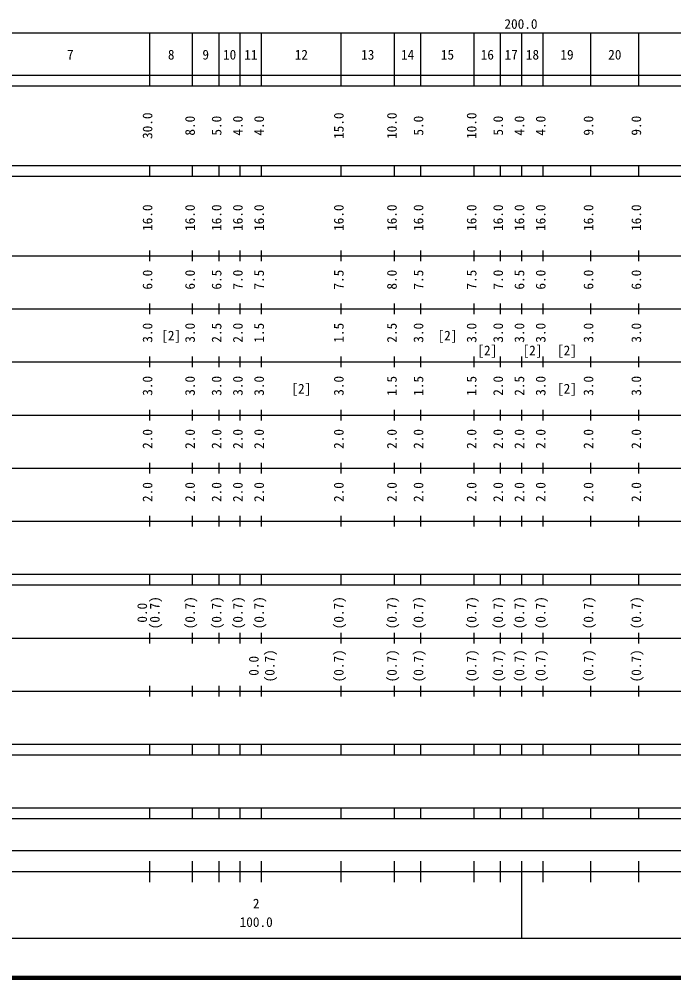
# Model space of a CAD drawing. Units: millimetres on the paper, enlarged 1000 times. Extents: x 40000 to 680000, y 20000 to 380000.
# Drawn here: x 173388 to 296603, y 20000 to 200558 of the extents above; entities that cross this region are included whole.
import ezdxf
from ezdxf.enums import TextEntityAlignment as Align

# ---------------------------------------------------------------- set-up
doc = ezdxf.new("R2010")
doc.units = ezdxf.units.MM
doc.header["$LTSCALE"] = 1000
doc.layers.add('M-TTL', color=2, linetype='Continuous', lineweight=140)
doc.layers.add('M-TTL-BAND', color=7, linetype='Continuous', lineweight=25)
doc.styles.add('ＭＳ ゴシック', font='')
doc.styles.get('ＭＳ ゴシック').set_extended_font_data('MS Gothic')

msp = doc.modelspace()

# ---------------------------------------------------------------- linework, layer by layer
at = {"layer": 'M-TTL'}
msp.add_line((40000, 20000), (680000, 20000), dxfattribs=at)
at = {"layer": 'M-TTL-BAND'}
for p, q in [((68000, 198000), (579000, 198000)), ((198000, 188000), (198000, 198000)), ((206000, 188000), (206000, 198000)), ((211000, 188000), (211000, 198000)), ((215000, 188000), (215000, 198000)), ((219000, 188000), (219000, 198000)), ((234000, 188000), (234000, 198000)), ((244000, 188000), (244000, 198000)), ((249000, 188000), (249000, 198000)), ((259000, 188000), (259000, 198000)), ((264000, 188000), (264000, 198000)), ((268000, 188000), (268000, 198000)), ((272000, 188000), (272000, 198000)), ((281000, 188000), (281000, 198000)), ((290000, 188000), (290000, 198000)), ((40000, 190000), (579000, 190000)), ((40000, 188000), (579000, 188000)), ((40000, 173000), (579000, 173000)), ((198000, 171000), (198000, 173000)), ((206000, 171000), (206000, 173000)), ((211000, 171000), (211000, 173000)), ((215000, 171000), (215000, 173000)), ((219000, 171000), (219000, 173000)), ((234000, 171000), (234000, 173000)), ((244000, 171000), (244000, 173000)), ((249000, 171000), (249000, 173000)), ((259000, 171000), (259000, 173000)), ((264000, 171000), (264000, 173000)), ((268000, 171000), (268000, 173000)), ((272000, 171000), (272000, 173000)), ((281000, 171000), (281000, 173000)), ((290000, 171000), (290000, 173000)), ((40000, 171000), (579000, 171000)), ((40000, 156000), (579000, 156000)), ((198000, 155000), (198000, 157000)), ((206000, 155000), (206000, 157000)), ((211000, 155000), (211000, 157000)), ((215000, 155000), (215000, 157000)), ((219000, 155000), (219000, 157000)), ((234000, 155000), (234000, 157000)), ((244000, 155000), (244000, 157000)), ((249000, 155000), (249000, 157000)), ((259000, 155000), (259000, 157000)), ((264000, 155000), (264000, 157000)), ((268000, 155000), (268000, 157000)), ((272000, 155000), (272000, 157000)), ((281000, 155000), (281000, 157000)), ((290000, 155000), (290000, 157000)), ((198000, 145000), (198000, 147000)), ((206000, 145000), (206000, 147000)), ((211000, 145000), (211000, 147000)), ((215000, 145000), (215000, 147000)), ((219000, 145000), (219000, 147000)), ((234000, 145000), (234000, 147000)), ((244000, 145000), (244000, 147000)), ((249000, 145000), (249000, 147000)), ((259000, 145000), (259000, 147000)), ((264000, 145000), (264000, 147000)), ((268000, 145000), (268000, 147000)), ((272000, 145000), (272000, 147000)), ((281000, 145000), (281000, 147000)), ((290000, 145000), (290000, 147000)), ((46000, 146000), (579000, 146000)), ((52000, 136000), (579000, 136000)), ((198000, 135000), (198000, 137000)), ((206000, 135000), (206000, 137000)), ((211000, 135000), (211000, 137000)), ((215000, 135000), (215000, 137000)), ((219000, 135000), (219000, 137000)), ((234000, 135000), (234000, 137000)), ((244000, 135000), (244000, 137000)), ((249000, 135000), (249000, 137000)), ((259000, 135000), (259000, 137000)), ((264000, 135000), (264000, 137000)), ((268000, 135000), (268000, 137000)), ((272000, 135000), (272000, 137000)), ((281000, 135000), (281000, 137000)), ((290000, 135000), (290000, 137000)), ((198000, 125000), (198000, 127000)), ((206000, 125000), (206000, 127000)), ((211000, 125000), (211000, 127000)), ((215000, 125000), (215000, 127000)), ((219000, 125000), (219000, 127000)), ((234000, 125000), (234000, 127000)), ((244000, 125000), (244000, 127000)), ((249000, 125000), (249000, 127000)), ((259000, 125000), (259000, 127000)), ((264000, 125000), (264000, 127000)), ((268000, 125000), (268000, 127000)), ((272000, 125000), (272000, 127000)), ((281000, 125000), (281000, 127000)), ((290000, 125000), (290000, 127000)), ((46000, 126000), (579000, 126000)), ((52000, 116000), (579000, 116000)), ((198000, 115000), (198000, 117000)), ((206000, 115000), (206000, 117000)), ((211000, 115000), (211000, 117000)), ((215000, 115000), (215000, 117000)), ((219000, 115000), (219000, 117000)), ((234000, 115000), (234000, 117000)), ((244000, 115000), (244000, 117000)), ((249000, 115000), (249000, 117000)), ((259000, 115000), (259000, 117000)), ((264000, 115000), (264000, 117000)), ((268000, 115000), (268000, 117000)), ((272000, 115000), (272000, 117000)), ((281000, 115000), (281000, 117000)), ((290000, 115000), (290000, 117000)), ((198000, 105000), (198000, 107000)), ((206000, 105000), (206000, 107000)), ((211000, 105000), (211000, 107000)), ((215000, 105000), (215000, 107000)), ((219000, 105000), (219000, 107000)), ((234000, 105000), (234000, 107000)), ((244000, 105000), (244000, 107000)), ((249000, 105000), (249000, 107000)), ((259000, 105000), (259000, 107000)), ((264000, 105000), (264000, 107000)), ((268000, 105000), (268000, 107000)), ((272000, 105000), (272000, 107000)), ((281000, 105000), (281000, 107000)), ((290000, 105000), (290000, 107000)), ((46000, 106000), (579000, 106000)), ((40000, 96000), (579000, 96000)), ((198000, 94000), (198000, 96000)), ((206000, 94000), (206000, 96000)), ((211000, 94000), (211000, 96000)), ((215000, 94000), (215000, 96000)), ((219000, 94000), (219000, 96000)), ((234000, 94000), (234000, 96000)), ((244000, 94000), (244000, 96000)), ((249000, 94000), (249000, 96000)), ((259000, 94000), (259000, 96000)), ((264000, 94000), (264000, 96000)), ((268000, 94000), (268000, 96000)), ((272000, 94000), (272000, 96000)), ((281000, 94000), (281000, 96000)), ((290000, 94000), (290000, 96000)), ((40000, 94000), (579000, 94000)), ((198000, 83000), (198000, 85000)), ((206000, 83000), (206000, 85000)), ((211000, 83000), (211000, 85000)), ((215000, 83000), (215000, 85000)), ((219000, 83000), (219000, 85000)), ((234000, 83000), (234000, 85000)), ((244000, 83000), (244000, 85000)), ((249000, 83000), (249000, 85000)), ((259000, 83000), (259000, 85000)), ((264000, 83000), (264000, 85000)), ((268000, 83000), (268000, 85000)), ((272000, 83000), (272000, 85000)), ((281000, 83000), (281000, 85000)), ((290000, 83000), (290000, 85000)), ((49000, 84000), (579000, 84000)), ((198000, 73000), (198000, 75000)), ((206000, 73000), (206000, 75000)), ((211000, 73000), (211000, 75000)), ((215000, 73000), (215000, 75000)), ((219000, 73000), (219000, 75000)), ((234000, 73000), (234000, 75000)), ((244000, 73000), (244000, 75000)), ((249000, 73000), (249000, 75000)), ((259000, 73000), (259000, 75000)), ((264000, 73000), (264000, 75000)), ((268000, 73000), (268000, 75000)), ((272000, 73000), (272000, 75000)), ((281000, 73000), (281000, 75000)), ((290000, 73000), (290000, 75000)), ((40000, 74000), (579000, 74000)), ((40000, 64000), (579000, 64000)), ((198000, 62000), (198000, 64000)), ((206000, 62000), (206000, 64000)), ((211000, 62000), (211000, 64000)), ((215000, 62000), (215000, 64000)), ((219000, 62000), (219000, 64000)), ((234000, 62000), (234000, 64000)), ((244000, 62000), (244000, 64000)), ((249000, 62000), (249000, 64000)), ((259000, 62000), (259000, 64000)), ((264000, 62000), (264000, 64000)), ((268000, 62000), (268000, 64000)), ((272000, 62000), (272000, 64000)), ((281000, 62000), (281000, 64000)), ((290000, 62000), (290000, 64000)), ((40000, 62000), (579000, 62000)), ((40000, 52000), (579000, 52000)), ((198000, 50000), (198000, 52000)), ((206000, 50000), (206000, 52000)), ((211000, 50000), (211000, 52000)), ((215000, 50000), (215000, 52000)), ((219000, 50000), (219000, 52000)), ((234000, 50000), (234000, 52000)), ((244000, 50000), (244000, 52000)), ((249000, 50000), (249000, 52000)), ((259000, 50000), (259000, 52000)), ((264000, 50000), (264000, 52000)), ((268000, 50000), (268000, 52000)), ((272000, 50000), (272000, 52000)), ((281000, 50000), (281000, 52000)), ((290000, 50000), (290000, 52000)), ((40000, 50000), (579000, 50000)), ((71000, 44000), (396000, 44000)), ((198000, 38000), (198000, 42000)), ((206000, 38000), (206000, 42000)), ((211000, 38000), (211000, 42000)), ((215000, 38000), (215000, 42000)), ((219000, 38000), (219000, 42000)), ((234000, 38000), (234000, 42000)), ((244000, 38000), (244000, 42000)), ((249000, 38000), (249000, 42000)), ((259000, 38000), (259000, 42000)), ((264000, 38000), (264000, 42000)), ((268000, 27500), (268000, 42000)), ((272000, 38000), (272000, 42000)), ((281000, 38000), (281000, 42000)), ((290000, 38000), (290000, 42000)), ((40000, 40000), (579000, 40000)), ((68000, 27500), (579000, 27500))]:
    msp.add_line(p, q, dxfattribs=at)

# ---------------------------------------------------------------- texts
at = {"layer": 'M-TTL-BAND', "style": 'ＭＳ ゴシック'}
for s, p in [('200.0', (264719, 198195)), ('7', (182375, 192405)), ('8', (201375, 192405)), ('9', (207875, 192405)), ('10', (211750, 192405)), ('11', (215750, 192405)), ('12', (225250, 192405)), ('13', (237750, 192405)), ('14', (245250, 192405)), ('15', (252750, 192405)), ('16', (260250, 192405)), ('17', (264750, 192405)), ('18', (268750, 192405)), ('19', (275250, 192405)), ('20', (284250, 192405)), ('[2]', (200125, 139500)), ('[2]', (252125, 139500)), ('[2]', (259625, 136704)), ('[2]', (268125, 136704)), ('[2]', (274625, 136704)), ('[2]', (224625, 129500)), ('[2]', (274625, 129500)), ('2', (217375, 32523)), ('100.0', (214875, 29033))]:
    msp.add_text(s, height=1833, dxfattribs=at).set_placement(p, align=Align.BOTTOM_LEFT)
for s, p in [('30.0', (199000, 178000)), ('15.0', (235000, 178000)), ('10.0', (245000, 178000)), ('10.0', (260000, 178000)), ('8.0', (207000, 178625)), ('5.0', (212000, 178625)), ('4.0', (216000, 178625)), ('4.0', (220000, 178625)), ('5.0', (250000, 178625)), ('5.0', (265000, 178625)), ('4.0', (269000, 178625)), ('4.0', (273000, 178625)), ('9.0', (282000, 178625)), ('9.0', (291000, 178625)), ('16.0', (199000, 160674)), ('16.0', (207000, 160674)), ('16.0', (212000, 160674)), ('16.0', (216000, 160674)), ('16.0', (220000, 160674)), ('16.0', (235000, 160674)), ('16.0', (245000, 160674)), ('16.0', (250000, 160674)), ('16.0', (260000, 160674)), ('16.0', (265000, 160674)), ('16.0', (269000, 160674)), ('16.0', (273000, 160674)), ('16.0', (282000, 160674)), ('16.0', (291000, 160674)), ('6.0', (199000, 149625)), ('6.0', (207000, 149625)), ('6.5', (212000, 149625)), ('7.0', (216000, 149625)), ('7.5', (220000, 149625)), ('7.5', (235000, 149625)), ('8.0', (245000, 149625)), ('7.5', (250000, 149625)), ('7.5', (260000, 149625)), ('7.0', (265000, 149625)), ('6.5', (269000, 149625)), ('6.0', (273000, 149625)), ('6.0', (282000, 149625)), ('6.0', (291000, 149625)), ('3.0', (199000, 139625)), ('3.0', (207000, 139625)), ('2.5', (212000, 139625)), ('2.0', (216000, 139625)), ('1.5', (220000, 139625)), ('1.5', (235000, 139625)), ('2.5', (245000, 139625)), ('3.0', (250000, 139625)), ('3.0', (260000, 139625)), ('3.0', (265000, 139625)), ('3.0', (269000, 139625)), ('3.0', (273000, 139625)), ('3.0', (282000, 139625)), ('3.0', (291000, 139625)), ('3.0', (199000, 129625)), ('3.0', (207000, 129625)), ('3.0', (212000, 129625)), ('3.0', (216000, 129625)), ('3.0', (220000, 129625)), ('3.0', (235000, 129625)), ('1.5', (245000, 129625)), ('1.5', (250000, 129625)), ('1.5', (260000, 129625)), ('2.0', (265000, 129625)), ('2.5', (269000, 129625)), ('3.0', (273000, 129625)), ('3.0', (282000, 129625)), ('3.0', (291000, 129625)), ('2.0', (199000, 119625)), ('2.0', (207000, 119625)), ('2.0', (212000, 119625)), ('2.0', (216000, 119625)), ('2.0', (220000, 119625)), ('2.0', (235000, 119625)), ('2.0', (245000, 119625)), ('2.0', (250000, 119625)), ('2.0', (260000, 119625)), ('2.0', (265000, 119625)), ('2.0', (269000, 119625)), ('2.0', (273000, 119625)), ('2.0', (282000, 119625)), ('2.0', (291000, 119625)), ('2.0', (199000, 109625)), ('2.0', (207000, 109625)), ('2.0', (212000, 109625)), ('2.0', (216000, 109625)), ('2.0', (220000, 109625)), ('2.0', (235000, 109625)), ('2.0', (245000, 109625)), ('2.0', (250000, 109625)), ('2.0', (260000, 109625)), ('2.0', (265000, 109625)), ('2.0', (269000, 109625)), ('2.0', (273000, 109625)), ('2.0', (282000, 109625)), ('2.0', (291000, 109625)), ('0.0', (198000, 86889)), ('(0.7)', (200370, 85639)), ('(0.7)', (207000, 85639)), ('(0.7)', (212000, 85639)), ('(0.7)', (216000, 85639)), ('(0.7)', (220000, 85639)), ('(0.7)', (235000, 85639)), ('(0.7)', (245000, 85639)), ('(0.7)', (250000, 85639)), ('(0.7)', (260000, 85639)), ('(0.7)', (265000, 85639)), ('(0.7)', (269000, 85639)), ('(0.7)', (273000, 85639)), ('(0.7)', (282000, 85639)), ('(0.7)', (291000, 85639)), ('(0.7)', (222008, 75639)), ('(0.7)', (235000, 75639)), ('(0.7)', (245000, 75639)), ('(0.7)', (250000, 75639)), ('(0.7)', (260000, 75639)), ('(0.7)', (265000, 75639)), ('(0.7)', (269000, 75639)), ('(0.7)', (273000, 75639)), ('(0.7)', (282000, 75639)), ('(0.7)', (291000, 75639)), ('0.0', (219000, 76889))]:
    msp.add_text(s, height=1833, rotation=90, dxfattribs=at).set_placement(p, align=Align.BOTTOM_LEFT)

doc.saveas('drawing.dxf')
